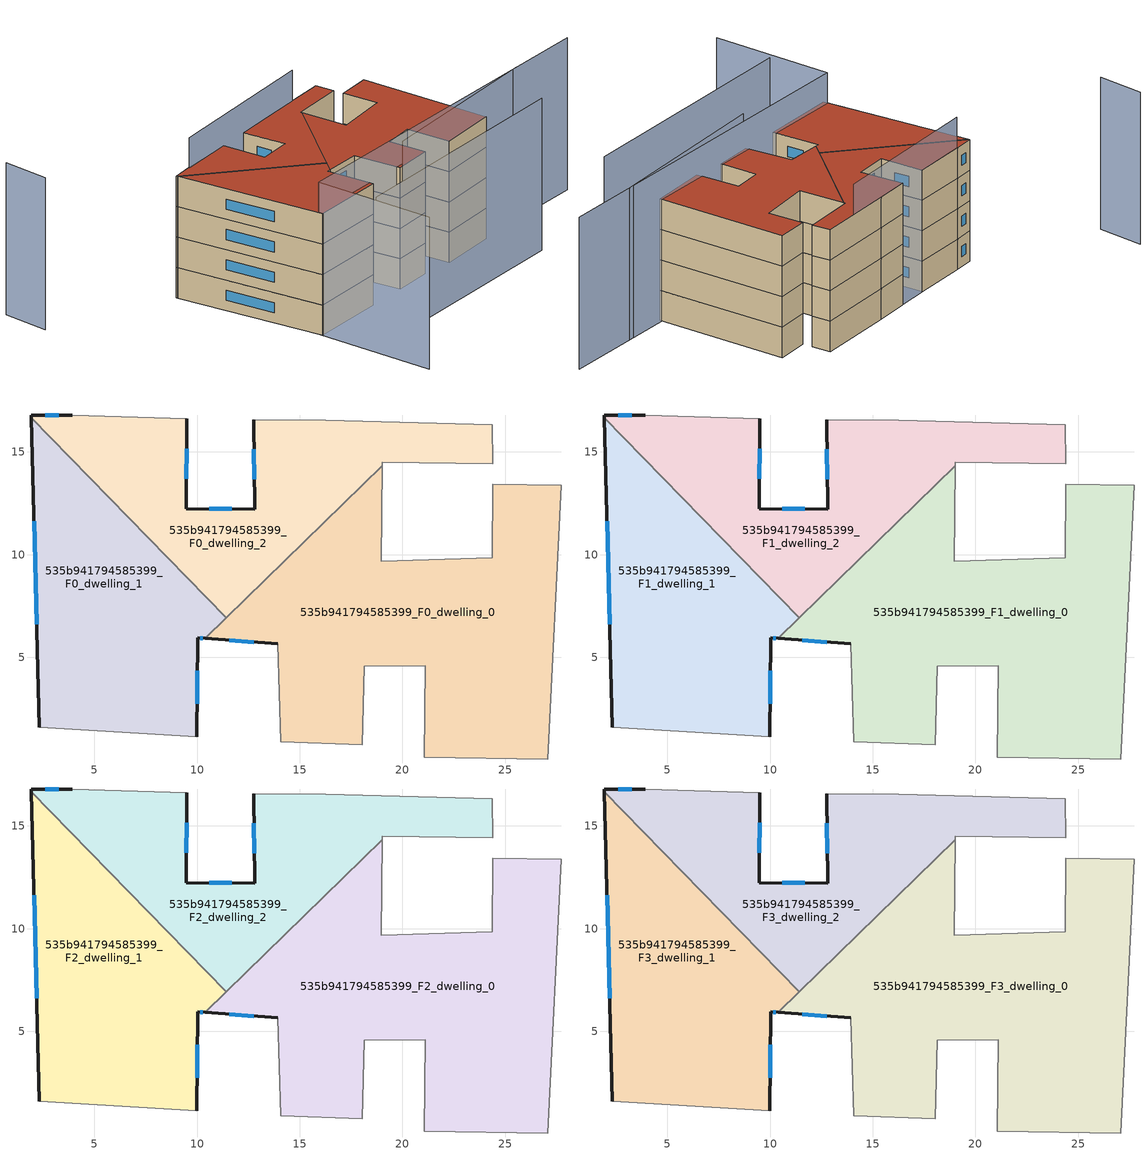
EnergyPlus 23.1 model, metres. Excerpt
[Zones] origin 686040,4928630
535b941794585399_F0_dwelling_0
 floor ground (EU_floor_Construction): 27.73,13.38 27.08,0.05 21.06,0.13 21.12,4.58 18.13,4.56 18.04,0.75 14.07,0.88 13.94,5.65 10.4,5.92 19.02,14.32 18.97,9.67 24.37,9.85 24.39,13.44 z0
 wall outside (EU_wall_Construction): 10.4,5.92 13.94,5.65 z0:3
 wall adiabatic (EU_wall_Construction): 13.94,5.65 14.07,0.88 18.04,0.75 18.13,4.56 21.12,4.58 21.06,0.13 27.08,0.05 27.73,13.38 24.39,13.44 24.37,9.85 18.97,9.67 19.02,14.32 z0:3
 wall to 535b941794585399_F0_dwelling_2 (EU_wall_Construction): 19.02,14.32 11.42,6.92 z0:3
 wall to 535b941794585399_F0_dwelling_1 (EU_wall_Construction): 11.42,6.92 10.4,5.92 z0:3
 window (EU_Window_Construction): 11.58,5.83 12.76,5.74 z1:2
535b941794585399_F0_dwelling_1
 floor ground (EU_floor_Construction): 1.94,16.65 11.42,6.92 10.4,5.92 10.03,5.95 9.99,1.14 2.32,1.58 z0
 wall outside (EU_wall_Construction): 9.99,1.14 10.03,5.95 10.4,5.92 / 1.94,16.65 2.32,1.58 z0:3
 wall adiabatic (EU_wall_Construction): 2.32,1.58 9.99,1.14 z0:3
 wall to 535b941794585399_F0_dwelling_2 (EU_wall_Construction): 11.42,6.92 1.94,16.65 z0:3
 window (EU_Window_Construction): 10.15,5.94 10.27,5.93 / 10,2.74 10.02,4.34 / 2.06,11.63 2.19,6.61 z1:2
535b941794585399_F0_dwelling_2
 floor ground (EU_floor_Construction): 24.38,16.32 24.4,14.43 19.02,14.51 19.02,14.32 11.42,6.92 1.94,16.65 1.93,16.8 3.93,16.79 9.49,16.61 9.48,12.23 12.81,12.22 12.75,16.58 16.26,16.55 z0
 wall outside (EU_wall_Construction): 3.93,16.79 1.93,16.8 1.94,16.65 / 12.75,16.58 12.81,12.22 9.48,12.23 9.49,16.61 z0:3
 wall adiabatic (EU_wall_Construction): 19.02,14.32 19.02,14.51 24.4,14.43 24.38,16.32 16.26,16.55 12.75,16.58 / 9.49,16.61 3.93,16.79 z0:3
 window (EU_Window_Construction): 3.26,16.79 2.6,16.79 / 9.48,13.69 9.49,15.15 / 11.7,12.22 10.59,12.22 / 12.77,15.12 12.79,13.67 z1:2
535b941794585399_F1_dwelling_0
 floor to 535b941794585399_F0_dwelling_0 (EU_floor_Construction): 27.73,13.38 27.08,0.05 21.06,0.13 21.12,4.58 18.13,4.56 18.04,0.75 14.07,0.88 13.94,5.65 10.4,5.92 19.02,14.32 18.97,9.67 24.37,9.85 24.39,13.44 z3
 wall outside (EU_wall_Construction): 10.4,5.92 13.94,5.65 z3:6
 wall adiabatic (EU_wall_Construction): 13.94,5.65 14.07,0.88 18.04,0.75 18.13,4.56 21.12,4.58 21.06,0.13 27.08,0.05 27.73,13.38 24.39,13.44 24.37,9.85 18.97,9.67 19.02,14.32 z3:6
 wall to 535b941794585399_F1_dwelling_2 (EU_wall_Construction): 19.02,14.32 11.42,6.92 z3:6
 wall to 535b941794585399_F1_dwelling_1 (EU_wall_Construction): 11.42,6.92 10.4,5.92 z3:6
 window (EU_Window_Construction): 11.58,5.83 12.76,5.74 z4:5
535b941794585399_F1_dwelling_1
 floor to 535b941794585399_F0_dwelling_1 (EU_floor_Construction): 1.94,16.65 11.42,6.92 10.4,5.92 10.03,5.95 9.99,1.14 2.32,1.58 z3
 wall outside (EU_wall_Construction): 9.99,1.14 10.03,5.95 10.4,5.92 / 1.94,16.65 2.32,1.58 z3:6
 wall adiabatic (EU_wall_Construction): 2.32,1.58 9.99,1.14 z3:6
 wall to 535b941794585399_F1_dwelling_2 (EU_wall_Construction): 11.42,6.92 1.94,16.65 z3:6
 window (EU_Window_Construction): 10.15,5.94 10.27,5.93 / 10,2.74 10.02,4.34 / 2.06,11.63 2.19,6.61 z4:5
535b941794585399_F1_dwelling_2
 floor to 535b941794585399_F0_dwelling_2 (EU_floor_Construction): 24.38,16.32 24.4,14.43 19.02,14.51 19.02,14.32 11.42,6.92 1.94,16.65 1.93,16.8 3.93,16.79 9.49,16.61 9.48,12.23 12.81,12.22 12.75,16.58 16.26,16.55 z3
 wall outside (EU_wall_Construction): 3.93,16.79 1.93,16.8 1.94,16.65 / 12.75,16.58 12.81,12.22 9.48,12.23 9.49,16.61 z3:6
 wall adiabatic (EU_wall_Construction): 19.02,14.32 19.02,14.51 24.4,14.43 24.38,16.32 16.26,16.55 12.75,16.58 / 9.49,16.61 3.93,16.79 z3:6
 window (EU_Window_Construction): 3.26,16.79 2.6,16.79 / 9.48,13.69 9.49,15.15 / 11.7,12.22 10.59,12.22 / 12.77,15.12 12.79,13.67 z4:5
535b941794585399_F2_dwelling_0
 floor to 535b941794585399_F1_dwelling_0 (EU_floor_Construction): 27.73,13.38 27.08,0.05 21.06,0.13 21.12,4.58 18.13,4.56 18.04,0.75 14.07,0.88 13.94,5.65 10.4,5.92 19.02,14.32 18.97,9.67 24.37,9.85 24.39,13.44 z6
 wall outside (EU_wall_Construction): 10.4,5.92 13.94,5.65 z6:9
 wall adiabatic (EU_wall_Construction): 13.94,5.65 14.07,0.88 18.04,0.75 18.13,4.56 21.12,4.58 21.06,0.13 27.08,0.05 27.73,13.38 24.39,13.44 24.37,9.85 18.97,9.67 19.02,14.32 z6:9
 wall to 535b941794585399_F2_dwelling_2 (EU_wall_Construction): 19.02,14.32 11.42,6.92 z6:9
 wall to 535b941794585399_F2_dwelling_1 (EU_wall_Construction): 11.42,6.92 10.4,5.92 z6:9
 window (EU_Window_Construction): 11.58,5.83 12.76,5.74 z7:8
535b941794585399_F2_dwelling_1
 floor to 535b941794585399_F1_dwelling_1 (EU_floor_Construction): 1.94,16.65 11.42,6.92 10.4,5.92 10.03,5.95 9.99,1.14 2.32,1.58 z6
 wall outside (EU_wall_Construction): 9.99,1.14 10.03,5.95 10.4,5.92 / 1.94,16.65 2.32,1.58 z6:9
 wall adiabatic (EU_wall_Construction): 2.32,1.58 9.99,1.14 z6:9
 wall to 535b941794585399_F2_dwelling_2 (EU_wall_Construction): 11.42,6.92 1.94,16.65 z6:9
 window (EU_Window_Construction): 10.15,5.94 10.27,5.93 / 10,2.74 10.02,4.34 / 2.06,11.63 2.19,6.61 z7:8
535b941794585399_F2_dwelling_2
 floor to 535b941794585399_F1_dwelling_2 (EU_floor_Construction): 24.38,16.32 24.4,14.43 19.02,14.51 19.02,14.32 11.42,6.92 1.94,16.65 1.93,16.8 3.93,16.79 9.49,16.61 9.48,12.23 12.81,12.22 12.75,16.58 16.26,16.55 z6
 wall outside (EU_wall_Construction): 3.93,16.79 1.93,16.8 1.94,16.65 / 12.75,16.58 12.81,12.22 9.48,12.23 9.49,16.61 z6:9
 wall adiabatic (EU_wall_Construction): 19.02,14.32 19.02,14.51 24.4,14.43 24.38,16.32 16.26,16.55 12.75,16.58 / 9.49,16.61 3.93,16.79 z6:9
 window (EU_Window_Construction): 3.26,16.79 2.6,16.79 / 9.48,13.69 9.49,15.15 / 11.7,12.22 10.59,12.22 / 12.77,15.12 12.79,13.67 z7:8
535b941794585399_F3_dwelling_0
 floor to 535b941794585399_F2_dwelling_0 (EU_floor_Construction): 27.73,13.38 27.08,0.05 21.06,0.13 21.12,4.58 18.13,4.56 18.04,0.75 14.07,0.88 13.94,5.65 10.4,5.92 19.02,14.32 18.97,9.67 24.37,9.85 24.39,13.44 z9
 wall outside (EU_wall_Construction): 10.4,5.92 13.94,5.65 z9:12
 wall adiabatic (EU_wall_Construction): 13.94,5.65 14.07,0.88 18.04,0.75 18.13,4.56 21.12,4.58 21.06,0.13 27.08,0.05 27.73,13.38 24.39,13.44 24.37,9.85 18.97,9.67 19.02,14.32 z9:12
 wall to 535b941794585399_F3_dwelling_2 (EU_wall_Construction): 19.02,14.32 11.42,6.92 z9:12
 wall to 535b941794585399_F3_dwelling_1 (EU_wall_Construction): 11.42,6.92 10.4,5.92 z9:12
 window (EU_Window_Construction): 11.58,5.83 12.76,5.74 z10:11
 roof outside (EU_roof_Construction): 27.08,0.05 27.73,13.38 24.39,13.44 24.37,9.85 18.97,9.67 19.02,14.32 10.4,5.92 13.94,5.65 14.07,0.88 18.04,0.75 18.13,4.56 21.12,4.58 21.06,0.13 z12
535b941794585399_F3_dwelling_1
 floor to 535b941794585399_F2_dwelling_1 (EU_floor_Construction): 1.94,16.65 11.42,6.92 10.4,5.92 10.03,5.95 9.99,1.14 2.32,1.58 z9
 wall outside (EU_wall_Construction): 9.99,1.14 10.03,5.95 10.4,5.92 / 1.94,16.65 2.32,1.58 z9:12
 wall adiabatic (EU_wall_Construction): 2.32,1.58 9.99,1.14 z9:12
 wall to 535b941794585399_F3_dwelling_2 (EU_wall_Construction): 11.42,6.92 1.94,16.65 z9:12
 window (EU_Window_Construction): 10.15,5.94 10.27,5.93 / 10,2.74 10.02,4.34 / 2.06,11.63 2.19,6.61 z10:11
 roof outside (EU_roof_Construction): 9.99,1.14 10.03,5.95 10.4,5.92 11.42,6.92 1.94,16.65 2.32,1.58 z12
535b941794585399_F3_dwelling_2
 floor to 535b941794585399_F2_dwelling_2 (EU_floor_Construction): 24.38,16.32 24.4,14.43 19.02,14.51 19.02,14.32 11.42,6.92 1.94,16.65 1.93,16.8 3.93,16.79 9.49,16.61 9.48,12.23 12.81,12.22 12.75,16.58 16.26,16.55 z9
 wall outside (EU_wall_Construction): 3.93,16.79 1.93,16.8 1.94,16.65 / 12.75,16.58 12.81,12.22 9.48,12.23 9.49,16.61 z9:12
 wall adiabatic (EU_wall_Construction): 19.02,14.32 19.02,14.51 24.4,14.43 24.38,16.32 16.26,16.55 12.75,16.58 / 9.49,16.61 3.93,16.79 z9:12
 window (EU_Window_Construction): 3.26,16.79 2.6,16.79 / 9.48,13.69 9.49,15.15 / 11.7,12.22 10.59,12.22 / 12.77,15.12 12.79,13.67 z10:11
 roof outside (EU_roof_Construction): 24.4,14.43 24.38,16.32 16.26,16.55 12.75,16.58 12.81,12.22 9.48,12.23 9.49,16.61 3.93,16.79 1.93,16.8 1.94,16.65 11.42,6.92 19.02,14.32 19.02,14.51 z12
shading: 2.46,-3.95 27.71,-5.44 / 1.48,-10.2 2.36,2.05 / 2.36,2.05 39.48,-0.61 / 31.9,-0.03 13.53,0.27 / 20.63,16.41 3.93,16.71 / -9.21,27.69 -9.95,23.1 z0:15
[Building]
EU S2 Campaign: North Axis=0; Terrain=City; Solar Distribution=FullExterior
[Site:Location]
Bologna: Latitude=44.5; Longitude=11.25; Time Zone=1; Elevation=37
[SizingPeriod:WeatherFileDays]
AnnualSizingPeriod: Begin Month=1; Begin Day of Month=1; End Month=12; End Day of Month=31; Day of Week for Start Day=Monday; Use Weather File Daylight Saving Period=No; Use Weather File Rain and Snow Indicators=No
[MATERIAL]
EU_InternalMass_Material: Roughness=MediumRough; Thickness=0.1; Conductivity=1; Density=1800; Specific Heat=900; Thermal Absorptance=0.9; Solar Absorptance=0.7; Visible Absorptance=0.7
[MATERIAL:NOMASS] Roughness=MediumRough; Thermal Absorptance=0.9; Solar Absorptance=0.7; Visible Absorptance=0.7
Name | Thermal Resistance
EU_wall_NoMass | 0.937881
EU_roof_NoMass | 0.548572
EU_floor_NoMass | 0.71348
[WINDOWMATERIAL:SIMPLEGLAZINGSYSTEM]
EU_Window_SimpleGlazing: UFactor=4.25633; Solar Heat Gain Coefficient=0.85; Visible Transmittance=0.85
[CONSTRUCTION]
EU_wall_Construction: EU_wall_NoMass
EU_roof_Construction: EU_roof_NoMass
EU_floor_Construction: EU_floor_NoMass
EU_Window_Construction: EU_Window_SimpleGlazing
EU_InternalMass_Construction: EU_InternalMass_Material
[ZONE] Type=1; Multiplier=1; Ceiling Height=autocalculate; Floor Area=autocalculate; Part of Total Floor Area=Yes
Name | Volume
535b941794585399_F0_dwelling_0; 535b941794585399_F1_dwelling_0; 535b941794585399_F2_dwelling_0; 535b941794585399_F3_dwelling_0 | 424.749
535b941794585399_F0_dwelling_1 | 266.817
535b941794585399_F1_dwelling_1; 535b941794585399_F2_dwelling_1; 535b941794585399_F3_dwelling_1 | 266.815
535b941794585399_F0_dwelling_2 | 262.837
535b941794585399_F1_dwelling_2; 535b941794585399_F2_dwelling_2; 535b941794585399_F3_dwelling_2 | 262.835
[INTERNALMASS] Construction=EU_InternalMass_Construction
Name | Zone or ZoneList | Surface Area
535b941794585399_F0_dwelling_0_EU_InternalMass | 535b941794585399_F0_dwelling_0 | 141.583
535b941794585399_F0_dwelling_1_EU_InternalMass | 535b941794585399_F0_dwelling_1 | 88.9389
535b941794585399_F0_dwelling_2_EU_InternalMass | 535b941794585399_F0_dwelling_2 | 87.6115
535b941794585399_F1_dwelling_0_EU_InternalMass | 535b941794585399_F1_dwelling_0 | 141.583
535b941794585399_F1_dwelling_1_EU_InternalMass | 535b941794585399_F1_dwelling_1 | 88.9389
535b941794585399_F1_dwelling_2_EU_InternalMass | 535b941794585399_F1_dwelling_2 | 87.6115
535b941794585399_F2_dwelling_0_EU_InternalMass | 535b941794585399_F2_dwelling_0 | 141.583
535b941794585399_F2_dwelling_1_EU_InternalMass | 535b941794585399_F2_dwelling_1 | 88.9389
535b941794585399_F2_dwelling_2_EU_InternalMass | 535b941794585399_F2_dwelling_2 | 87.6115
535b941794585399_F3_dwelling_0_EU_InternalMass | 535b941794585399_F3_dwelling_0 | 141.583
535b941794585399_F3_dwelling_1_EU_InternalMass | 535b941794585399_F3_dwelling_1 | 88.9389
535b941794585399_F3_dwelling_2_EU_InternalMass | 535b941794585399_F3_dwelling_2 | 87.6115
[OTHEREQUIPMENT] Fuel Type=Electricity; Design Level Calculation Method=Watts/Area; Power per Zone Floor Area=1; Fraction Latent=0; Fraction Radiant=0; Fraction Lost=0; Carbon Dioxide Generation Rate=0; EndUse Subcategory=EU_Step8_InternalGains
Name | Zone or ZoneList or Space or SpaceList | Schedule
EU_Step8_InternalGain_535b941794585399_F0_dwelling_0_f000 | 535b941794585399_F0_dwelling_0 | EU_Step8_GainSchedule_535b941794585399_F0_dwelling_0_f000
EU_Step8_InternalGain_535b941794585399_F0_dwelling_1_f000 | 535b941794585399_F0_dwelling_1 | EU_Step8_GainSchedule_535b941794585399_F0_dwelling_1_f000
EU_Step8_InternalGain_535b941794585399_F0_dwelling_2_f000 | 535b941794585399_F0_dwelling_2 | EU_Step8_GainSchedule_535b941794585399_F0_dwelling_2_f000
EU_Step8_InternalGain_535b941794585399_F1_dwelling_0_f000 | 535b941794585399_F1_dwelling_0 | EU_Step8_GainSchedule_535b941794585399_F1_dwelling_0_f000
EU_Step8_InternalGain_535b941794585399_F1_dwelling_1_f000 | 535b941794585399_F1_dwelling_1 | EU_Step8_GainSchedule_535b941794585399_F1_dwelling_1_f000
EU_Step8_InternalGain_535b941794585399_F1_dwelling_2_f000 | 535b941794585399_F1_dwelling_2 | EU_Step8_GainSchedule_535b941794585399_F1_dwelling_2_f000
EU_Step8_InternalGain_535b941794585399_F2_dwelling_0_f000 | 535b941794585399_F2_dwelling_0 | EU_Step8_GainSchedule_535b941794585399_F2_dwelling_0_f000
EU_Step8_InternalGain_535b941794585399_F2_dwelling_1_f000 | 535b941794585399_F2_dwelling_1 | EU_Step8_GainSchedule_535b941794585399_F2_dwelling_1_f000
EU_Step8_InternalGain_535b941794585399_F2_dwelling_2_f000 | 535b941794585399_F2_dwelling_2 | EU_Step8_GainSchedule_535b941794585399_F2_dwelling_2_f000
EU_Step8_InternalGain_535b941794585399_F3_dwelling_0_f000 | 535b941794585399_F3_dwelling_0 | EU_Step8_GainSchedule_535b941794585399_F3_dwelling_0_f000
EU_Step8_InternalGain_535b941794585399_F3_dwelling_1_f000 | 535b941794585399_F3_dwelling_1 | EU_Step8_GainSchedule_535b941794585399_F3_dwelling_1_f000
EU_Step8_InternalGain_535b941794585399_F3_dwelling_2_f000 | 535b941794585399_F3_dwelling_2 | EU_Step8_GainSchedule_535b941794585399_F3_dwelling_2_f000
[ZONEVENTILATION:DESIGNFLOWRATE] Schedule=EU_AlwaysOn; Design Flow Rate Calculation Method=AirChanges/Hour; Air Changes per Hour=0.687892; Ventilation Type=Natural; Fan Pressure Rise=0; Fan Total Efficiency=1; Constant Term Coefficient=1; Temperature Term Coefficient=0; Velocity Term Coefficient=0; Velocity Squared Term Coefficient=0; Minimum Indoor Temperature=-100; Maximum Indoor Temperature=100; Delta Temperature=-100; Minimum Outdoor Temperature=-100; Maximum Outdoor Temperature=100; Maximum Wind Speed=40
Name | Zone or ZoneList or Space or SpaceList
EU_ConstantAir_535b941794585399_F0_dwelling_0 | 535b941794585399_F0_dwelling_0
EU_ConstantAir_535b941794585399_F0_dwelling_1 | 535b941794585399_F0_dwelling_1
EU_ConstantAir_535b941794585399_F0_dwelling_2 | 535b941794585399_F0_dwelling_2
EU_ConstantAir_535b941794585399_F1_dwelling_0 | 535b941794585399_F1_dwelling_0
EU_ConstantAir_535b941794585399_F1_dwelling_1 | 535b941794585399_F1_dwelling_1
EU_ConstantAir_535b941794585399_F1_dwelling_2 | 535b941794585399_F1_dwelling_2
EU_ConstantAir_535b941794585399_F2_dwelling_0 | 535b941794585399_F2_dwelling_0
EU_ConstantAir_535b941794585399_F2_dwelling_1 | 535b941794585399_F2_dwelling_1
EU_ConstantAir_535b941794585399_F2_dwelling_2 | 535b941794585399_F2_dwelling_2
EU_ConstantAir_535b941794585399_F3_dwelling_0 | 535b941794585399_F3_dwelling_0
EU_ConstantAir_535b941794585399_F3_dwelling_1 | 535b941794585399_F3_dwelling_1
EU_ConstantAir_535b941794585399_F3_dwelling_2 | 535b941794585399_F3_dwelling_2
[HVACTEMPLATE:THERMOSTAT] Constant Heating Setpoint=20; Constant Cooling Setpoint=50
EU_HeatOnly_535b941794585399_F0_dwelling_0; EU_HeatOnly_535b941794585399_F0_dwelling_1; EU_HeatOnly_535b941794585399_F0_dwelling_2; EU_HeatOnly_535b941794585399_F1_dwelling_0; EU_HeatOnly_535b941794585399_F1_dwelling_1; EU_HeatOnly_535b941794585399_F1_dwelling_2; EU_HeatOnly_535b941794585399_F2_dwelling_0; EU_HeatOnly_535b941794585399_F2_dwelling_1; EU_HeatOnly_535b941794585399_F2_dwelling_2; EU_HeatOnly_535b941794585399_F3_dwelling_0; EU_HeatOnly_535b941794585399_F3_dwelling_1; EU_HeatOnly_535b941794585399_F3_dwelling_2
[HVACTEMPLATE:ZONE:IDEALLOADSAIRSYSTEM] System Availability Schedule=EU_AlwaysOn; Maximum Heating Supply Air Temperature=50; Minimum Cooling Supply Air Temperature=13; Maximum Heating Supply Air Humidity Ratio=0.0156; Minimum Cooling Supply Air Humidity Ratio=0.0077; Heating Limit=NoLimit; Cooling Limit=NoLimit; Heating Availability Schedule=EU_AlwaysOn; Cooling Availability Schedule=EU_CoolingOff; Dehumidification Control Type=ConstantSensibleHeatRatio; Cooling Sensible Heat Ratio=0.7; Dehumidification Setpoint=60; Humidification Control Type=None; Humidification Setpoint=30; Outdoor Air Method=None; Outdoor Air Flow Rate per Person=0.00944; Outdoor Air Flow Rate per Zone Floor Area=0; Outdoor Air Flow Rate per Zone=0; Demand Controlled Ventilation Type=None; Outdoor Air Economizer Type=NoEconomizer; Heat Recovery Type=None; Sensible Heat Recovery Effectiveness=0.7; Latent Heat Recovery Effectiveness=0.65
Name | Template Thermostat
535b941794585399_F0_dwelling_0 | EU_HeatOnly_535b941794585399_F0_dwelling_0
535b941794585399_F0_dwelling_1 | EU_HeatOnly_535b941794585399_F0_dwelling_1
535b941794585399_F0_dwelling_2 | EU_HeatOnly_535b941794585399_F0_dwelling_2
535b941794585399_F1_dwelling_0 | EU_HeatOnly_535b941794585399_F1_dwelling_0
535b941794585399_F1_dwelling_1 | EU_HeatOnly_535b941794585399_F1_dwelling_1
535b941794585399_F1_dwelling_2 | EU_HeatOnly_535b941794585399_F1_dwelling_2
535b941794585399_F2_dwelling_0 | EU_HeatOnly_535b941794585399_F2_dwelling_0
535b941794585399_F2_dwelling_1 | EU_HeatOnly_535b941794585399_F2_dwelling_1
535b941794585399_F2_dwelling_2 | EU_HeatOnly_535b941794585399_F2_dwelling_2
535b941794585399_F3_dwelling_0 | EU_HeatOnly_535b941794585399_F3_dwelling_0
535b941794585399_F3_dwelling_1 | EU_HeatOnly_535b941794585399_F3_dwelling_1
535b941794585399_F3_dwelling_2 | EU_HeatOnly_535b941794585399_F3_dwelling_2
[SIZING:ZONE] Zone Cooling Design Supply Air Temperature Input Method=SupplyAirTemperature; Zone Cooling Design Supply Air Temperature=13; Zone Heating Design Supply Air Temperature Input Method=SupplyAirTemperature; Zone Heating Design Supply Air Temperature=50; Zone Cooling Design Supply Air Humidity Ratio=0.008; Zone Heating Design Supply Air Humidity Ratio=0.008; Cooling Design Air Flow Method=DesignDay; Cooling Design Air Flow Rate=0; Cooling Minimum Air Flow per Zone Floor Area=0.000762; Cooling Minimum Air Flow=0; Cooling Minimum Air Flow Fraction=0.2; Heating Design Air Flow Method=DesignDay; Heating Design Air Flow Rate=0; Heating Maximum Air Flow per Zone Floor Area=0.002032; Heating Maximum Air Flow=0.141576; Heating Maximum Air Flow Fraction=0.3; Account for Dedicated Outdoor Air System=No; Dedicated Outdoor Air System Control Strategy=NeutralSupplyAir; Dedicated Outdoor Air Low Setpoint Temperature for Design=autosize; Dedicated Outdoor Air High Setpoint Temperature for Design=autosize; Zone Load Sizing Method=Sensible Load Only No Latent Load; Zone Latent Cooling Design Supply Air Humidity Ratio Input Method=HumidityRatioDifference; Zone Cooling Design Supply Air Humidity Ratio Difference=0.005; Zone Latent Heating Design Supply Air Humidity Ratio Input Method=HumidityRatioDifference; Zone Humidification Design Supply Air Humidity Ratio Difference=0.005
535b941794585399_F0_dwelling_0; 535b941794585399_F0_dwelling_1; 535b941794585399_F0_dwelling_2; 535b941794585399_F1_dwelling_0; 535b941794585399_F1_dwelling_1; 535b941794585399_F1_dwelling_2; 535b941794585399_F2_dwelling_0; 535b941794585399_F2_dwelling_1; 535b941794585399_F2_dwelling_2; 535b941794585399_F3_dwelling_0; 535b941794585399_F3_dwelling_1; 535b941794585399_F3_dwelling_2
[SCHEDULE:CONSTANT]
Name | Hourly Value
EU_AlwaysOn | 1
EU_CoolingOff | 0
[SCHEDULE:FILE] Column Number=1; Rows to Skip at Top=0; Number of Hours of Data=8760; Column Separator=Comma; Interpolate to Timestep=No; Minutes per Item=60; Adjust Schedule for Daylight Savings=Yes
Name | File
EU_Step8_GainSchedule_535b941794585399_F0_dwelling_0_f000 | ../../schedules/535b941794585399/535b941794585399_F0_dwelling_0_f000_gain.csv
EU_Step8_GainSchedule_535b941794585399_F0_dwelling_1_f000 | ../../schedules/535b941794585399/535b941794585399_F0_dwelling_1_f000_gain.csv
EU_Step8_GainSchedule_535b941794585399_F0_dwelling_2_f000 | ../../schedules/535b941794585399/535b941794585399_F0_dwelling_2_f000_gain.csv
EU_Step8_GainSchedule_535b941794585399_F1_dwelling_0_f000 | ../../schedules/535b941794585399/535b941794585399_F1_dwelling_0_f000_gain.csv
EU_Step8_GainSchedule_535b941794585399_F1_dwelling_1_f000 | ../../schedules/535b941794585399/535b941794585399_F1_dwelling_1_f000_gain.csv
EU_Step8_GainSchedule_535b941794585399_F1_dwelling_2_f000 | ../../schedules/535b941794585399/535b941794585399_F1_dwelling_2_f000_gain.csv
EU_Step8_GainSchedule_535b941794585399_F2_dwelling_0_f000 | ../../schedules/535b941794585399/535b941794585399_F2_dwelling_0_f000_gain.csv
EU_Step8_GainSchedule_535b941794585399_F2_dwelling_1_f000 | ../../schedules/535b941794585399/535b941794585399_F2_dwelling_1_f000_gain.csv
EU_Step8_GainSchedule_535b941794585399_F2_dwelling_2_f000 | ../../schedules/535b941794585399/535b941794585399_F2_dwelling_2_f000_gain.csv
EU_Step8_GainSchedule_535b941794585399_F3_dwelling_0_f000 | ../../schedules/535b941794585399/535b941794585399_F3_dwelling_0_f000_gain.csv
EU_Step8_GainSchedule_535b941794585399_F3_dwelling_1_f000 | ../../schedules/535b941794585399/535b941794585399_F3_dwelling_1_f000_gain.csv
EU_Step8_GainSchedule_535b941794585399_F3_dwelling_2_f000 | ../../schedules/535b941794585399/535b941794585399_F3_dwelling_2_f000_gain.csv
